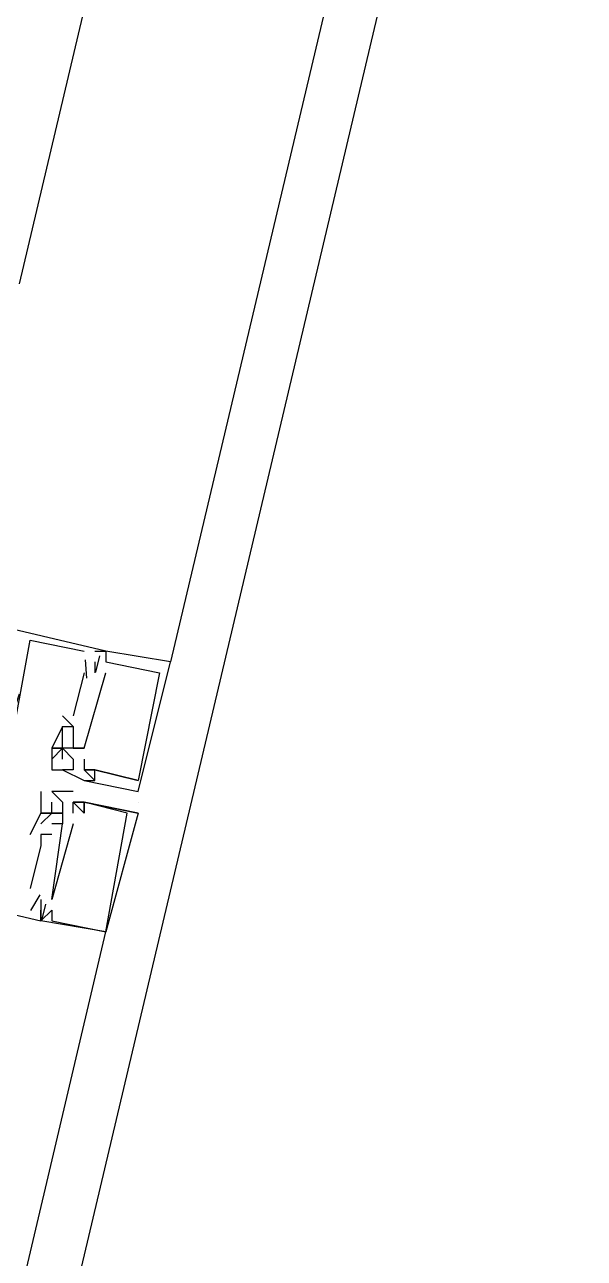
# Model space of a CAD drawing. Header units: feet. Extents: x -84 to 198, y -22 to 181.
# Drawn here: x 125.807 to 126.498, y 118.961 to 120.485 of the extents above; entities that cross this region are included whole.
import ezdxf

# ---------------------------------------------------------------- set-up
doc = ezdxf.new("R2010")
doc.units = ezdxf.units.FT
doc.layers.add('A-LINEA', color=7, linetype='CONTINUOUS')

msp = doc.modelspace()

# ---------------------------------------------------------------- linework, layer by layer
at = {"layer": 'A-LINEA'}
for p, q in [((128.0267, 128.0444), (124.1867, 111.8044)), ((127.6933, 126.9111), (125.9867, 119.6978)), ((126.5467, 123.3378), (125.8, 120.1644)), ((125.8133, 119.7244), (125.8133, 119.7244)), ((125.8133, 119.7244), (125.8133, 119.7244)), ((125.8133, 119.7244), (125.8133, 119.7244)), ((125.8133, 119.7244), (125.8133, 119.7244)), ((125.8133, 119.7244), (125.8133, 119.7244)), ((125.8133, 119.7244), (125.8133, 119.7244)), ((125.88, 119.7111), (125.88, 119.7111)), ((125.88, 119.7111), (125.88, 119.7111)), ((125.88, 119.7111), (125.88, 119.7111)), ((125.88, 119.7111), (125.88, 119.7111)), ((125.88, 119.7111), (125.88, 119.7111)), ((125.88, 119.7111), (125.88, 119.7111)), ((125.8813, 119.7003), (125.8829, 119.6776)), ((125.8813, 119.7003), (125.8829, 119.6776)), ((125.8813, 119.7003), (125.8829, 119.6776)), ((125.8813, 119.7002), (125.8829, 119.6776)), ((125.8813, 119.7002), (125.8829, 119.6776)), ((125.8813, 119.7002), (125.8829, 119.6776)), ((125.8933, 119.7111), (125.8933, 119.7111)), ((125.8933, 119.7111), (125.8933, 119.7111)), ((125.8933, 119.7111), (125.8933, 119.7111)), ((125.8933, 119.7111), (125.8933, 119.7111)), ((125.8933, 119.7111), (125.8933, 119.7111)), ((125.8933, 119.7111), (125.8933, 119.7111)), ((125.8933, 119.6978), (125.8933, 119.6978)), ((125.8933, 119.6978), (125.8933, 119.6978)), ((125.8933, 119.6978), (125.8933, 119.6978)), ((125.8933, 119.6978), (125.8933, 119.6978)), ((125.8933, 119.6978), (125.8933, 119.6978)), ((125.8933, 119.6978), (125.8933, 119.6978)), ((125.899, 119.7051), (125.8943, 119.6851)), ((125.899, 119.7051), (125.8943, 119.6851)), ((125.899, 119.7051), (125.8943, 119.6851)), ((125.899, 119.7051), (125.8943, 119.685)), ((125.899, 119.7051), (125.8943, 119.685)), ((125.899, 119.7051), (125.8943, 119.685)), ((125.9067, 119.7111), (125.9067, 119.7111)), ((125.9067, 119.7111), (125.9067, 119.7111)), ((125.9067, 119.7111), (125.9067, 119.7111)), ((125.9067, 119.7111), (125.9067, 119.7111)), ((125.9067, 119.7111), (125.9067, 119.7111)), ((125.9067, 119.7111), (125.9067, 119.7111)), ((125.9067, 119.7111), (125.9067, 119.7111)), ((125.9067, 119.7111), (125.9067, 119.7111)), ((125.9067, 119.7111), (125.9067, 119.7111)), ((125.9067, 119.7111), (125.9067, 119.7111)), ((125.9067, 119.7111), (125.9067, 119.7111)), ((125.9067, 119.7111), (125.9067, 119.7111)), ((125.9067, 119.7111), (125.9067, 119.7111)), ((125.9067, 119.7111), (125.9067, 119.7111)), ((125.9067, 119.7111), (125.9067, 119.7111)), ((125.9067, 119.6978), (125.9067, 119.6978)), ((125.9067, 119.6978), (125.9067, 119.6978)), ((125.9067, 119.6978), (125.9067, 119.6978)), ((125.9067, 119.6978), (125.9067, 119.6978)), ((125.9067, 119.6978), (125.9067, 119.6978)), ((125.9067, 119.6978), (125.9067, 119.6978)), ((125.9067, 119.6978), (125.9067, 119.6978)), ((125.9067, 119.6978), (125.9067, 119.6978)), ((125.9067, 119.6978), (125.9067, 119.6978)), ((125.9067, 119.6978), (125.9067, 119.6978)), ((125.9067, 119.6978), (125.9067, 119.6978)), ((125.9067, 119.6978), (125.9067, 119.6978)), ((125.9067, 119.6978), (125.9067, 119.6978)), ((125.9067, 119.6978), (125.9067, 119.6978)), ((125.9067, 119.6978), (125.9067, 119.6978)), ((125.9067, 119.6978), (125.9067, 119.6978)), ((125.9067, 119.6978), (125.9067, 119.6978)), ((125.9067, 119.6978), (125.9067, 119.6978)), ((125.9067, 119.6978), (125.9067, 119.6978)), ((125.9067, 119.6978), (125.9067, 119.6978)), ((125.9067, 119.6978), (125.9067, 119.6978)), ((125.9867, 119.6978), (125.9867, 119.6978)), ((125.9867, 119.6978), (125.9867, 119.6978)), ((125.9867, 119.6978), (125.9867, 119.6978)), ((125.88, 119.6844), (125.8667, 119.6311)), ((125.88, 119.6844), (125.8667, 119.6311)), ((125.88, 119.6844), (125.8667, 119.6311)), ((125.88, 119.6844), (125.8667, 119.6311)), ((125.88, 119.6844), (125.8667, 119.6311)), ((125.88, 119.6844), (125.8667, 119.6311)), ((125.88, 119.6844), (125.88, 119.6844)), ((125.88, 119.6844), (125.88, 119.6844)), ((125.88, 119.6844), (125.88, 119.6844)), ((125.88, 119.6844), (125.88, 119.6844)), ((125.88, 119.6844), (125.88, 119.6844)), ((125.88, 119.6844), (125.88, 119.6844)), ((125.8933, 119.6844), (125.8933, 119.6844)), ((125.8933, 119.6844), (125.8933, 119.6844)), ((125.8933, 119.6844), (125.8933, 119.6844)), ((125.8933, 119.6844), (125.8933, 119.6844)), ((125.8933, 119.6844), (125.8933, 119.6844)), ((125.8933, 119.6844), (125.8933, 119.6844)), ((125.9067, 119.6844), (125.9067, 119.6844)), ((125.9067, 119.6844), (125.9067, 119.6844)), ((125.9067, 119.6844), (125.9067, 119.6844)), ((125.9067, 119.6844), (125.9067, 119.6844)), ((125.9067, 119.6844), (125.9067, 119.6844)), ((125.9067, 119.6844), (125.9067, 119.6844)), ((125.9733, 119.6844), (125.9733, 119.6844)), ((125.9733, 119.6844), (125.9733, 119.6844)), ((125.9733, 119.6844), (125.9733, 119.6844)), ((125.8667, 119.6178), (125.8533, 119.6311)), ((125.8533, 119.6311), (125.8533, 119.6311)), ((125.8667, 119.6178), (125.8533, 119.6311)), ((125.8533, 119.6311), (125.8533, 119.6311)), ((125.8667, 119.6178), (125.8533, 119.6311)), ((125.8533, 119.6311), (125.8533, 119.6311)), ((125.8667, 119.6178), (125.8533, 119.6311)), ((125.8533, 119.6311), (125.8533, 119.6311)), ((125.8667, 119.6178), (125.8533, 119.6311)), ((125.8533, 119.6311), (125.8533, 119.6311)), ((125.8667, 119.6178), (125.8533, 119.6311)), ((125.8533, 119.6311), (125.8533, 119.6311)), ((125.8667, 119.6311), (125.8667, 119.6311)), ((125.8667, 119.6311), (125.8667, 119.6311)), ((125.8667, 119.6311), (125.8667, 119.6311)), ((125.8667, 119.6311), (125.8667, 119.6311)), ((125.8667, 119.6311), (125.8667, 119.6311)), ((125.8667, 119.6311), (125.8667, 119.6311)), ((125.8533, 119.6178), (125.8667, 119.6178)), ((125.8533, 119.6178), (125.8533, 119.6178)), ((125.8533, 119.6178), (125.8533, 119.6178)), ((125.8533, 119.6178), (125.8667, 119.6178)), ((125.8533, 119.6178), (125.8533, 119.6178)), ((125.8533, 119.6178), (125.8533, 119.6178)), ((125.8533, 119.6178), (125.8667, 119.6178)), ((125.8533, 119.6178), (125.8533, 119.6178)), ((125.8533, 119.6178), (125.8533, 119.6178)), ((125.8533, 119.6178), (125.8533, 119.6178)), ((125.8533, 119.6178), (125.8533, 119.6178)), ((125.8533, 119.6178), (125.8533, 119.6178)), ((125.8533, 119.6178), (125.8533, 119.6178)), ((125.8533, 119.6178), (125.8533, 119.6178)), ((125.8533, 119.6178), (125.8533, 119.6178)), ((125.8667, 119.6178), (125.8667, 119.6178)), ((125.8667, 119.6178), (125.8667, 119.6178)), ((125.8667, 119.6178), (125.8667, 119.6178)), ((125.8667, 119.6178), (125.8667, 119.6178)), ((125.8667, 119.6178), (125.8667, 119.6178)), ((125.8667, 119.6178), (125.8667, 119.6178)), ((125.8667, 119.6178), (125.8667, 119.6178)), ((125.8667, 119.6178), (125.8667, 119.6178)), ((125.8667, 119.6178), (125.8667, 119.6178)), ((125.8667, 119.6178), (125.8667, 119.6178)), ((125.8667, 119.6178), (125.8667, 119.6178)), ((125.8667, 119.6178), (125.8667, 119.6178)), ((125.84, 119.5911), (125.84, 119.5911)), ((125.84, 119.5911), (125.84, 119.5911)), ((125.84, 119.5911), (125.84, 119.5911)), ((125.84, 119.5911), (125.84, 119.5911)), ((125.84, 119.5911), (125.84, 119.5911)), ((125.84, 119.5911), (125.84, 119.5911)), ((125.84, 119.5911), (125.84, 119.5911)), ((125.84, 119.5911), (125.84, 119.5911)), ((125.84, 119.5911), (125.84, 119.5911)), ((125.84, 119.5911), (125.84, 119.5911)), ((125.8533, 119.6044), (125.8533, 119.6044)), ((125.8533, 119.6044), (125.8533, 119.6044)), ((125.8533, 119.6044), (125.8533, 119.6044)), ((125.8533, 119.6044), (125.8533, 119.6044)), ((125.8533, 119.6044), (125.8533, 119.6044)), ((125.8533, 119.6044), (125.8533, 119.6044)), ((125.8533, 119.6044), (125.8533, 119.6044)), ((125.8533, 119.6044), (125.8533, 119.6044)), ((125.8533, 119.6044), (125.8533, 119.6044)), ((125.8533, 119.5911), (125.8533, 119.5911)), ((125.8533, 119.5911), (125.8533, 119.5911)), ((125.8533, 119.5911), (125.8533, 119.5911)), ((125.8533, 119.5911), (125.8533, 119.5911)), ((125.8533, 119.5911), (125.8533, 119.5911)), ((125.8533, 119.5911), (125.8533, 119.5911)), ((125.8533, 119.5911), (125.8533, 119.5911)), ((125.8533, 119.5911), (125.8533, 119.5911)), ((125.8533, 119.5911), (125.8533, 119.5911)), ((125.8533, 119.5911), (125.8533, 119.5911)), ((125.8533, 119.5911), (125.8533, 119.5911)), ((125.8533, 119.5911), (125.8533, 119.5911)), ((125.8533, 119.5911), (125.8533, 119.5911)), ((125.8533, 119.5911), (125.8533, 119.5911)), ((125.8533, 119.5911), (125.8533, 119.5911)), ((125.8667, 119.6044), (125.8667, 119.6044)), ((125.8667, 119.6044), (125.8667, 119.6044)), ((125.8667, 119.6044), (125.8667, 119.6044)), ((125.8667, 119.6044), (125.8667, 119.6044)), ((125.8667, 119.6044), (125.8667, 119.6044)), ((125.8667, 119.6044), (125.8667, 119.6044)), ((125.8667, 119.6044), (125.8667, 119.6044)), ((125.8667, 119.6044), (125.8667, 119.6044)), ((125.8667, 119.6044), (125.8667, 119.6044)), ((125.8667, 119.5911), (125.8667, 119.5911)), ((125.8667, 119.5911), (125.8667, 119.5911)), ((125.8667, 119.5911), (125.8667, 119.5911)), ((125.8667, 119.5911), (125.8667, 119.5911)), ((125.8667, 119.5911), (125.8667, 119.5911)), ((125.8667, 119.5911), (125.8667, 119.5911)), ((125.8667, 119.5911), (125.8667, 119.5911)), ((125.8667, 119.5911), (125.8667, 119.5911)), ((125.8667, 119.5911), (125.8667, 119.5911)), ((125.8667, 119.5911), (125.8667, 119.5911)), ((125.88, 119.5911), (125.88, 119.5911)), ((125.88, 119.5911), (125.88, 119.5911)), ((125.88, 119.5911), (125.88, 119.5911)), ((125.88, 119.5911), (125.88, 119.5911)), ((125.88, 119.5911), (125.88, 119.5911)), ((125.88, 119.5911), (125.88, 119.5911)), ((125.88, 119.5911), (125.88, 119.5911)), ((125.88, 119.5911), (125.88, 119.5911)), ((125.88, 119.5911), (125.88, 119.5911)), ((125.88, 119.5911), (125.88, 119.5911)), ((125.84, 119.5778), (125.84, 119.5778)), ((125.84, 119.5778), (125.84, 119.5778)), ((125.84, 119.5778), (125.84, 119.5778)), ((125.8533, 119.5778), (125.8533, 119.5778)), ((125.8667, 119.5778), (125.8667, 119.5778)), ((125.8667, 119.5778), (125.8667, 119.5778)), ((125.8667, 119.5778), (125.8667, 119.5778)), ((125.8667, 119.5778), (125.8667, 119.5778)), ((125.88, 119.5778), (125.88, 119.5778)), ((125.88, 119.5778), (125.88, 119.5778)), ((125.88, 119.5778), (125.88, 119.5778)), ((125.88, 119.5778), (125.88, 119.5778)), ((125.84, 119.5644), (125.84, 119.5644)), ((125.84, 119.5644), (125.84, 119.5644)), ((125.84, 119.5644), (125.84, 119.5644)), ((125.84, 119.5644), (125.84, 119.5644)), ((125.8533, 119.5644), (125.8533, 119.5644)), ((125.8533, 119.5644), (125.8533, 119.5644)), ((125.8533, 119.5644), (125.8533, 119.5644)), ((125.8533, 119.5644), (125.8533, 119.5644)), ((125.8533, 119.5644), (125.8533, 119.5644)), ((125.8533, 119.5644), (125.8533, 119.5644)), ((125.8533, 119.5644), (125.8533, 119.5644)), ((125.8533, 119.5644), (125.8533, 119.5644)), ((125.8667, 119.5644), (125.8667, 119.5644)), ((125.8667, 119.5644), (125.8667, 119.5644)), ((125.8667, 119.5644), (125.8667, 119.5644)), ((125.8667, 119.5644), (125.8667, 119.5644)), ((125.88, 119.5644), (125.88, 119.5644)), ((125.88, 119.5644), (125.88, 119.5644)), ((125.88, 119.5644), (125.88, 119.5644)), ((125.88, 119.5644), (125.88, 119.5644)), ((125.88, 119.5644), (125.88, 119.5644)), ((125.88, 119.5644), (125.88, 119.5644)), ((125.88, 119.5644), (125.8933, 119.5644)), ((125.88, 119.5644), (125.88, 119.5644)), ((125.88, 119.5644), (125.88, 119.5644)), ((125.88, 119.5644), (125.88, 119.5644)), ((125.8933, 119.5644), (125.8933, 119.5644)), ((125.8933, 119.5644), (125.8933, 119.5644)), ((125.8933, 119.5644), (125.8933, 119.5644)), ((125.8933, 119.5644), (125.8933, 119.5644)), ((125.8933, 119.5644), (125.8933, 119.5644)), ((125.8933, 119.5644), (125.8933, 119.5644)), ((125.8933, 119.5644), (125.8933, 119.5644)), ((125.8933, 119.5644), (125.8933, 119.5644)), ((125.8933, 119.5644), (125.8933, 119.5644)), ((125.88, 119.5511), (125.88, 119.5511)), ((125.88, 119.5511), (125.88, 119.5511)), ((125.88, 119.5511), (125.88, 119.5511)), ((125.88, 119.5511), (125.88, 119.5511)), ((125.88, 119.5511), (125.88, 119.5511)), ((125.88, 119.5511), (125.88, 119.5511)), ((125.88, 119.5511), (125.88, 119.5511)), ((125.88, 119.5511), (125.9467, 119.5378)), ((125.88, 119.5511), (125.88, 119.5511)), ((125.88, 119.5511), (125.88, 119.5511)), ((125.8933, 119.5511), (125.8933, 119.5511)), ((125.8933, 119.5511), (125.8933, 119.5511)), ((125.8933, 119.5511), (125.8933, 119.5511)), ((125.8933, 119.5511), (125.8933, 119.5511)), ((125.8933, 119.5511), (125.8933, 119.5511)), ((125.8933, 119.5511), (125.8933, 119.5511)), ((125.8933, 119.5511), (125.8933, 119.5511)), ((125.8933, 119.5511), (125.8933, 119.5511)), ((125.9467, 119.5511), (125.9467, 119.5511)), ((125.9467, 119.5511), (125.9467, 119.5511)), ((125.9467, 119.5511), (125.9467, 119.5511)), ((125.9467, 119.5511), (125.9467, 119.5511)), ((125.8267, 119.5378), (125.8267, 119.5378)), ((125.8267, 119.5378), (125.8267, 119.5378)), ((125.8267, 119.5378), (125.8267, 119.5378)), ((125.8267, 119.5378), (125.8267, 119.5378)), ((125.84, 119.5378), (125.84, 119.5378)), ((125.84, 119.5378), (125.84, 119.5378)), ((125.84, 119.5378), (125.84, 119.5378)), ((125.84, 119.5378), (125.84, 119.5378)), ((125.84, 119.5378), (125.84, 119.5378)), ((125.84, 119.5378), (125.84, 119.5378)), ((125.84, 119.5378), (125.84, 119.5378)), ((125.84, 119.5378), (125.84, 119.5378)), ((125.8533, 119.5378), (125.8533, 119.5378)), ((125.8533, 119.5378), (125.8533, 119.5378)), ((125.8533, 119.5378), (125.8533, 119.5378)), ((125.8533, 119.5378), (125.8533, 119.5378)), ((125.8667, 119.5378), (125.8667, 119.5378)), ((125.8667, 119.5378), (125.8667, 119.5378)), ((125.8667, 119.5378), (125.8667, 119.5378)), ((125.8667, 119.5378), (125.8667, 119.5378)), ((125.9467, 119.5378), (125.9467, 119.5378)), ((125.9467, 119.5378), (125.9467, 119.5378)), ((125.9467, 119.5378), (125.9467, 119.5378)), ((125.9467, 119.5378), (125.9467, 119.5378)), ((125.84, 119.5244), (125.84, 119.5244)), ((125.84, 119.5244), (125.84, 119.5244)), ((125.84, 119.5244), (125.84, 119.5244)), ((125.84, 119.5244), (125.84, 119.5244)), ((125.8533, 119.5244), (125.8533, 119.5244)), ((125.8533, 119.5244), (125.8533, 119.5244)), ((125.8533, 119.5244), (125.8533, 119.5244)), ((125.8533, 119.5244), (125.8533, 119.5244)), ((125.8667, 119.5244), (125.8667, 119.5244)), ((125.8667, 119.5244), (125.8667, 119.5244)), ((125.8667, 119.5111), (125.8667, 119.5244)), ((125.8667, 119.5244), (125.8667, 119.5244)), ((125.8667, 119.5244), (125.8667, 119.5244)), ((125.8667, 119.5111), (125.8667, 119.5244)), ((125.8667, 119.5244), (125.8667, 119.5244)), ((125.8667, 119.5244), (125.8667, 119.5244)), ((125.8667, 119.5111), (125.8667, 119.5244)), ((125.8667, 119.5244), (125.8667, 119.5244)), ((125.8667, 119.5244), (125.8667, 119.5244)), ((125.88, 119.5244), (125.88, 119.5244)), ((125.88, 119.5244), (125.88, 119.5244)), ((125.88, 119.5244), (125.88, 119.5244)), ((125.88, 119.5244), (125.88, 119.5244)), ((125.88, 119.5244), (125.88, 119.5244)), ((125.88, 119.5244), (125.88, 119.5244)), ((125.88, 119.5244), (125.88, 119.5244)), ((125.88, 119.5244), (125.88, 119.5244)), ((125.9467, 119.5244), (125.9467, 119.5244)), ((125.9467, 119.5244), (125.9467, 119.5244)), ((125.8267, 119.5111), (125.8267, 119.5111)), ((125.8267, 119.5111), (125.8267, 119.5111)), ((125.8267, 119.5111), (125.8267, 119.5111)), ((125.8267, 119.5111), (125.8267, 119.5111)), ((125.8267, 119.5111), (125.8267, 119.5111)), ((125.8267, 119.5111), (125.8267, 119.5111)), ((125.8267, 119.5111), (125.8267, 119.5111)), ((125.8267, 119.5111), (125.8267, 119.5111)), ((125.8267, 119.5111), (125.8267, 119.5111)), ((125.8267, 119.5111), (125.8267, 119.5111)), ((125.84, 119.5111), (125.84, 119.5111)), ((125.84, 119.5111), (125.84, 119.5111)), ((125.84, 119.5111), (125.84, 119.5111)), ((125.84, 119.5111), (125.84, 119.5111)), ((125.84, 119.5111), (125.84, 119.5111)), ((125.84, 119.5111), (125.84, 119.5111)), ((125.84, 119.5111), (125.84, 119.5111)), ((125.84, 119.5111), (125.84, 119.5111)), ((125.84, 119.5111), (125.84, 119.5111)), ((125.84, 119.5111), (125.84, 119.5111)), ((125.84, 119.5111), (125.84, 119.5111)), ((125.84, 119.5111), (125.84, 119.5111)), ((125.84, 119.5111), (125.84, 119.5111)), ((125.84, 119.5111), (125.84, 119.5111)), ((125.8533, 119.5111), (125.8533, 119.5111)), ((125.8533, 119.5111), (125.8533, 119.5111)), ((125.8533, 119.5111), (125.8533, 119.5111)), ((125.8533, 119.5111), (125.8533, 119.5111)), ((125.8533, 119.5111), (125.8533, 119.5111)), ((125.8533, 119.5111), (125.8533, 119.5111)), ((125.8533, 119.5111), (125.8533, 119.5111)), ((125.8533, 119.5111), (125.8533, 119.5111)), ((125.8533, 119.5111), (125.8533, 119.5111)), ((125.8533, 119.5111), (125.8533, 119.5111)), ((125.8533, 119.5111), (125.8533, 119.5111)), ((125.8533, 119.5111), (125.8533, 119.5111)), ((125.8533, 119.5111), (125.8533, 119.5111)), ((125.8533, 119.5111), (125.8533, 119.5111)), ((125.8533, 119.5111), (125.8533, 119.5111)), ((125.8667, 119.5111), (125.8667, 119.5111)), ((125.8667, 119.5111), (125.8667, 119.5111)), ((125.8667, 119.5111), (125.8667, 119.5111)), ((125.8667, 119.5111), (125.8667, 119.5111)), ((125.88, 119.5111), (125.88, 119.5111)), ((125.88, 119.5111), (125.88, 119.5111)), ((125.88, 119.5111), (125.88, 119.5111)), ((125.88, 119.5111), (125.88, 119.5111)), ((125.9333, 119.5111), (125.9333, 119.5111)), ((125.9333, 119.5111), (125.9333, 119.5111)), ((125.9333, 119.5111), (125.9333, 119.5111)), ((125.9467, 119.5111), (125.9467, 119.5111)), ((125.9467, 119.5111), (125.9467, 119.5111)), ((125.9467, 119.5111), (125.9467, 119.5111)), ((125.9467, 119.5111), (125.9467, 119.5111)), ((125.8133, 119.4844), (125.8133, 119.4844)), ((125.8133, 119.4844), (125.8133, 119.4844)), ((125.8133, 119.4844), (125.8133, 119.4844)), ((125.8133, 119.4844), (125.8133, 119.4844)), ((125.8133, 119.4844), (125.8133, 119.4844)), ((125.8133, 119.4844), (125.8133, 119.4844)), ((125.8267, 119.4978), (125.8267, 119.4978)), ((125.8267, 119.4978), (125.8267, 119.4978)), ((125.8267, 119.4978), (125.8267, 119.4978)), ((125.8267, 119.4978), (125.8267, 119.4978)), ((125.8267, 119.4978), (125.8267, 119.4978)), ((125.8267, 119.4978), (125.8267, 119.4978)), ((125.8267, 119.4978), (125.8267, 119.4978)), ((125.8267, 119.4978), (125.8267, 119.4978)), ((125.8267, 119.4978), (125.8267, 119.4978)), ((125.84, 119.4844), (125.8267, 119.4844)), ((125.8267, 119.4844), (125.8267, 119.4844)), ((125.8267, 119.4844), (125.8267, 119.4844)), ((125.84, 119.4844), (125.8267, 119.4844)), ((125.8267, 119.4844), (125.8267, 119.4844)), ((125.8267, 119.4844), (125.8267, 119.4844)), ((125.84, 119.4844), (125.8267, 119.4844)), ((125.8267, 119.4844), (125.8267, 119.4844)), ((125.8267, 119.4844), (125.8267, 119.4844)), ((125.84, 119.4844), (125.8267, 119.4844)), ((125.8267, 119.4844), (125.8267, 119.4844)), ((125.8267, 119.4844), (125.8267, 119.4844)), ((125.84, 119.4844), (125.8267, 119.4844)), ((125.8267, 119.4844), (125.8267, 119.4844)), ((125.8267, 119.4844), (125.8267, 119.4844)), ((125.84, 119.4844), (125.8267, 119.4844)), ((125.8267, 119.4844), (125.8267, 119.4844)), ((125.8267, 119.4844), (125.8267, 119.4844)), ((125.84, 119.4044), (125.8533, 119.4978)), ((125.84, 119.4978), (125.84, 119.4978)), ((125.84, 119.4044), (125.8533, 119.4978)), ((125.84, 119.4978), (125.84, 119.4978)), ((125.84, 119.4044), (125.8533, 119.4978)), ((125.84, 119.4978), (125.84, 119.4978)), ((125.8667, 119.4978), (125.84, 119.4044)), ((125.84, 119.4978), (125.84, 119.4978)), ((125.8667, 119.4978), (125.84, 119.4044)), ((125.84, 119.4978), (125.84, 119.4978)), ((125.8667, 119.4978), (125.84, 119.4044)), ((125.84, 119.4978), (125.84, 119.4978)), ((125.84, 119.4844), (125.84, 119.4844)), ((125.84, 119.4844), (125.84, 119.4844)), ((125.84, 119.4844), (125.84, 119.4844)), ((125.84, 119.4844), (125.84, 119.4844)), ((125.84, 119.4844), (125.84, 119.4844)), ((125.84, 119.4844), (125.84, 119.4844)), ((125.8533, 119.4978), (125.8533, 119.4978)), ((125.8533, 119.4978), (125.8533, 119.4978)), ((125.8533, 119.4978), (125.8533, 119.4978)), ((125.8533, 119.4978), (125.8533, 119.4978)), ((125.8533, 119.4978), (125.8533, 119.4978)), ((125.8533, 119.4978), (125.8533, 119.4978)), ((125.8533, 119.4978), (125.8533, 119.4978)), ((125.8533, 119.4978), (125.8533, 119.4978)), ((125.8533, 119.4978), (125.8533, 119.4978)), ((125.8533, 119.4978), (125.8533, 119.4978)), ((125.8533, 119.4978), (125.8533, 119.4978)), ((125.8533, 119.4978), (125.8533, 119.4978)), ((125.8667, 119.4978), (125.8667, 119.4978)), ((125.8667, 119.4978), (125.8667, 119.4978)), ((125.8667, 119.4978), (125.8667, 119.4978)), ((125.8267, 119.4711), (125.8267, 119.4711)), ((125.8267, 119.4711), (125.8267, 119.4711)), ((125.8267, 119.4711), (125.8267, 119.4711)), ((125.8267, 119.4711), (125.8267, 119.4711)), ((125.8267, 119.4711), (125.8267, 119.4711)), ((125.8267, 119.4711), (125.8267, 119.4711)), ((125.8133, 119.4178), (125.8133, 119.4178)), ((125.8133, 119.4178), (125.8133, 119.4178)), ((125.8133, 119.4178), (125.8133, 119.4178)), ((125.8133, 119.4178), (125.8133, 119.4178)), ((125.8133, 119.4178), (125.8133, 119.4178)), ((125.8133, 119.4178), (125.8133, 119.4178)), ((125.8255, 119.4102), (125.8139, 119.3907)), ((125.8255, 119.4102), (125.8139, 119.3907)), ((125.8255, 119.4102), (125.8139, 119.3907)), ((125.8255, 119.4102), (125.8139, 119.3906)), ((125.8255, 119.4102), (125.8139, 119.3906)), ((125.8255, 119.4102), (125.8139, 119.3906)), ((125.8267, 119.4044), (125.8267, 119.4044)), ((125.8267, 119.4044), (125.8267, 119.4044)), ((125.8267, 119.4044), (125.8267, 119.4044)), ((125.8267, 119.4044), (125.8267, 119.4044)), ((125.8267, 119.4044), (125.8267, 119.4044)), ((125.8267, 119.4044), (125.8267, 119.4044)), ((125.8267, 119.4044), (125.8267, 119.4044)), ((125.8267, 119.4044), (125.8267, 119.4044)), ((125.8267, 119.4044), (125.8267, 119.4044)), ((125.8267, 119.4044), (125.8267, 119.4044)), ((125.8267, 119.4044), (125.8267, 119.4044)), ((125.8267, 119.4044), (125.8267, 119.4044)), ((125.8323, 119.3984), (125.8276, 119.3784)), ((125.8323, 119.3984), (125.8276, 119.3784)), ((125.8323, 119.3984), (125.8276, 119.3784)), ((125.8323, 119.3984), (125.8276, 119.3784)), ((125.8323, 119.3984), (125.8276, 119.3784)), ((125.8323, 119.3984), (125.8276, 119.3784)), ((125.84, 119.4044), (125.84, 119.4044)), ((125.84, 119.4044), (125.84, 119.4044)), ((125.84, 119.4044), (125.84, 119.4044)), ((125.84, 119.4044), (125.84, 119.4044)), ((125.84, 119.4044), (125.84, 119.4044)), ((125.84, 119.4044), (125.84, 119.4044)), ((125.8133, 119.3911), (125.8133, 119.3911)), ((125.8133, 119.3911), (125.8133, 119.3911)), ((125.8133, 119.3911), (125.8133, 119.3911)), ((125.8133, 119.3911), (125.8133, 119.3911)), ((125.8133, 119.3911), (125.8133, 119.3911)), ((125.8133, 119.3911), (125.8133, 119.3911)), ((125.8133, 119.3911), (125.8133, 119.3911)), ((125.8133, 119.3911), (125.8133, 119.3911)), ((125.8133, 119.3911), (125.8133, 119.3911)), ((125.8133, 119.3911), (125.8133, 119.3911)), ((125.8133, 119.3911), (125.8133, 119.3911)), ((125.8133, 119.3911), (125.8133, 119.3911)), ((125.8267, 119.3911), (125.8267, 119.3911)), ((125.8267, 119.3911), (125.8267, 119.3911)), ((125.8267, 119.3911), (125.8267, 119.3911)), ((125.8267, 119.3911), (125.8267, 119.3911)), ((125.8267, 119.3911), (125.8267, 119.3911)), ((125.8267, 119.3911), (125.8267, 119.3911)), ((125.8267, 119.3911), (125.8267, 119.3911)), ((125.8267, 119.3911), (125.8267, 119.3911)), ((125.8267, 119.3911), (125.8267, 119.3911)), ((125.8267, 119.3911), (125.8267, 119.3911)), ((125.8267, 119.3911), (125.8267, 119.3911)), ((125.8267, 119.3911), (125.8267, 119.3911)), ((125.8267, 119.3911), (125.8267, 119.3911)), ((125.8267, 119.3911), (125.8267, 119.3911)), ((125.8267, 119.3911), (125.8267, 119.3911)), ((125.8267, 119.3911), (125.8267, 119.3911)), ((125.8267, 119.3911), (125.8267, 119.3911)), ((125.8267, 119.3911), (125.8267, 119.3911)), ((125.8267, 119.3911), (125.8267, 119.3911)), ((125.8267, 119.3911), (125.8267, 119.3911)), ((125.8267, 119.3911), (125.8267, 119.3911)), ((125.8267, 119.3911), (125.8267, 119.3911)), ((125.8267, 119.3911), (125.8267, 119.3911)), ((125.8267, 119.3911), (125.8267, 119.3911)), ((125.8267, 119.3778), (125.8267, 119.3778)), ((125.8267, 119.3778), (125.8267, 119.3778)), ((125.8267, 119.3778), (125.8267, 119.3778)), ((125.8267, 119.3778), (125.8267, 119.3778)), ((125.8267, 119.3778), (125.8267, 119.3778)), ((125.8267, 119.3778), (125.8267, 119.3778)), ((125.8267, 119.3778), (125.8267, 119.3778)), ((125.8267, 119.3778), (125.8267, 119.3778)), ((125.8267, 119.3778), (125.8267, 119.3778)), ((125.8267, 119.3778), (125.8267, 119.3778)), ((125.8267, 119.3778), (125.8267, 119.3778)), ((125.8267, 119.3778), (125.8267, 119.3778)), ((125.8267, 119.3778), (125.8267, 119.3778)), ((125.8267, 119.3778), (125.8267, 119.3778)), ((125.8267, 119.3778), (125.8267, 119.3778)), ((125.84, 119.3911), (125.84, 119.3911)), ((125.84, 119.3911), (125.84, 119.3911)), ((125.84, 119.3911), (125.84, 119.3911)), ((125.84, 119.3778), (125.84, 119.3778)), ((125.84, 119.3778), (125.84, 119.3778)), ((125.84, 119.3778), (125.84, 119.3778)), ((124.2133, 112.1511), (125.9067, 119.3644)), ((125.9067, 119.3644), (125.9067, 119.3644)), ((125.9067, 119.3644), (125.9067, 119.3644)), ((125.9067, 119.3644), (125.9067, 119.3644)), ((125.9067, 119.3644), (125.9067, 119.3644)), ((125.9067, 119.3644), (125.9067, 119.3644)), ((125.9067, 119.3644), (125.9067, 119.3644))]:
    msp.add_line(p, q, dxfattribs=at)
for points in [[(125.9067, 119.7111), (125.2267, 119.8711), (125.2, 119.7244)], [(125.9067, 119.7111), (125.2267, 119.8711), (125.2, 119.7244)], [(125.9067, 119.7111), (125.2267, 119.8711), (125.2, 119.7244)], [(125.8933, 119.7111), (125.9067, 119.7111), (125.2267, 119.8711), (125.2, 119.7244)], [(125.8933, 119.7111), (125.9067, 119.7111), (125.2267, 119.8711), (125.2, 119.7244)], [(125.8933, 119.7111), (125.9067, 119.7111), (125.2267, 119.8711), (125.2, 119.7244)], [(125.7733, 119.5778), (125.7867, 119.5778), (125.8133, 119.7244), (125.88, 119.7111)], [(125.7733, 119.5778), (125.7867, 119.5778), (125.8133, 119.7244), (125.88, 119.7111)], [(125.7733, 119.5778), (125.7867, 119.5778), (125.8133, 119.7244), (125.88, 119.7111)], [(125.8, 119.6578), (125.7733, 119.5778), (125.7867, 119.5778), (125.8133, 119.7244), (125.88, 119.7111)], [(125.8, 119.6578), (125.7733, 119.5778), (125.7867, 119.5778), (125.8133, 119.7244), (125.88, 119.7111)], [(125.8, 119.6578), (125.7733, 119.5778), (125.7867, 119.5778), (125.8133, 119.7244), (125.88, 119.7111)], [(125.2, 119.6844), (125.2, 119.6844), (125.2133, 119.6844), (125.1867, 119.6978), (125.1467, 119.5378), (125.8267, 119.3778), (125.8267, 119.3911), (125.8267, 119.3778)], [(125.2, 119.6844), (125.2, 119.6844), (125.2133, 119.6844), (125.1867, 119.6978), (125.1467, 119.5378), (125.8267, 119.3778), (125.8267, 119.3911), (125.8267, 119.3778)], [(125.2, 119.6844), (125.2, 119.6844), (125.2133, 119.6844), (125.1867, 119.6978), (125.1467, 119.5378), (125.8267, 119.3778), (125.8267, 119.3911), (125.8267, 119.3778)], [(125.1867, 119.6978), (125.1467, 119.5378), (125.8267, 119.3778), (125.8267, 119.3911), (125.8267, 119.3911)], [(125.1867, 119.6978), (125.1467, 119.5378), (125.8267, 119.3778), (125.8267, 119.3911), (125.8267, 119.3911)], [(125.1867, 119.6978), (125.1467, 119.5378), (125.8267, 119.3778), (125.8267, 119.3911), (125.8267, 119.3911)], [(125.88, 119.5511), (125.9467, 119.5378), (125.9867, 119.6978), (125.9867, 119.6978), (125.9067, 119.7111), (125.9067, 119.6978), (125.9733, 119.6844), (125.9733, 119.6844), (125.9467, 119.5511), (125.9467, 119.5511), (125.8933, 119.5644), (125.8933, 119.5644), (125.8933, 119.5644), (125.8933, 119.5644), (125.88, 119.5644)], [(125.88, 119.5511), (125.9467, 119.5378), (125.9867, 119.6978), (125.9867, 119.6978), (125.9067, 119.7111), (125.9067, 119.6978), (125.9733, 119.6844), (125.9733, 119.6844), (125.9467, 119.5511), (125.9467, 119.5511), (125.8933, 119.5644), (125.8933, 119.5644), (125.8933, 119.5644), (125.8933, 119.5644), (125.88, 119.5644)], [(125.88, 119.5511), (125.9467, 119.5378), (125.9867, 119.6978), (125.9867, 119.6978), (125.9067, 119.7111), (125.9067, 119.6978), (125.9733, 119.6844), (125.9733, 119.6844), (125.9467, 119.5511), (125.9467, 119.5511), (125.8933, 119.5644), (125.8933, 119.5644), (125.8933, 119.5644), (125.8933, 119.5644), (125.88, 119.5644)], [(125.8933, 119.7111), (125.9067, 119.7111), (125.9067, 119.6978)], [(125.8933, 119.7111), (125.9067, 119.7111), (125.9067, 119.6978)], [(125.8933, 119.7111), (125.9067, 119.7111), (125.9067, 119.6978)], [(125.8933, 119.6978), (125.8933, 119.6978), (125.8933, 119.6844)], [(125.8933, 119.6978), (125.8933, 119.6978), (125.8933, 119.6844)], [(125.8933, 119.6978), (125.8933, 119.6978), (125.8933, 119.6844)], [(125.8933, 119.6978), (125.8933, 119.6978), (125.8933, 119.6844)], [(125.8933, 119.6978), (125.8933, 119.6978), (125.8933, 119.6844)], [(125.8933, 119.6978), (125.8933, 119.6978), (125.8933, 119.6844)], [(125.8533, 119.6178), (125.84, 119.5911), (125.8533, 119.5911), (125.8533, 119.6044), (125.8533, 119.6178), (125.8667, 119.6178), (125.8667, 119.6044), (125.8667, 119.5911), (125.88, 119.5911), (125.9067, 119.6844)], [(125.8533, 119.6178), (125.84, 119.5911), (125.8533, 119.5911), (125.8533, 119.6044), (125.8533, 119.6178), (125.8667, 119.6178), (125.8667, 119.6044), (125.8667, 119.5911), (125.88, 119.5911), (125.9067, 119.6844)], [(125.8533, 119.6178), (125.84, 119.5911), (125.8533, 119.5911), (125.8533, 119.6044), (125.8533, 119.6178), (125.8667, 119.6178), (125.8667, 119.6044), (125.8667, 119.5911), (125.88, 119.5911), (125.9067, 119.6844)], [(125.8667, 119.5911), (125.88, 119.5911), (125.9067, 119.6844)], [(125.8667, 119.5911), (125.88, 119.5911), (125.9067, 119.6844)], [(125.8667, 119.5911), (125.88, 119.5911), (125.9067, 119.6844)], [(125.8533, 119.6178), (125.84, 119.5911), (125.8533, 119.5911)], [(125.8533, 119.6178), (125.84, 119.5911), (125.8533, 119.5911)], [(125.8533, 119.6178), (125.84, 119.5911), (125.8533, 119.5911)], [(125.84, 119.5778), (125.8533, 119.5911), (125.8667, 119.5778), (125.8667, 119.5644), (125.8533, 119.5644)], [(125.88, 119.5911), (125.8667, 119.5911), (125.8667, 119.5911), (125.8533, 119.5911), (125.8533, 119.5911), (125.8533, 119.5911), (125.8533, 119.5911), (125.84, 119.5911), (125.84, 119.5644), (125.8533, 119.5644), (125.88, 119.5511), (125.8933, 119.5511), (125.8933, 119.5644), (125.88, 119.5644)], [(125.84, 119.5778), (125.8533, 119.5911), (125.8667, 119.5778), (125.8667, 119.5644), (125.8533, 119.5644)], [(125.88, 119.5911), (125.8667, 119.5911), (125.8667, 119.5911), (125.8533, 119.5911), (125.8533, 119.5911), (125.8533, 119.5911), (125.8533, 119.5911), (125.84, 119.5911), (125.84, 119.5644), (125.8533, 119.5644), (125.88, 119.5511), (125.8933, 119.5511), (125.8933, 119.5644), (125.88, 119.5644)], [(125.84, 119.5778), (125.8533, 119.5911), (125.8667, 119.5778), (125.8667, 119.5644), (125.8533, 119.5644)], [(125.88, 119.5911), (125.8667, 119.5911), (125.8667, 119.5911), (125.8533, 119.5911), (125.8533, 119.5911), (125.8533, 119.5911), (125.8533, 119.5911), (125.84, 119.5911), (125.84, 119.5644), (125.8533, 119.5644), (125.88, 119.5511), (125.8933, 119.5511), (125.8933, 119.5644), (125.88, 119.5644)], [(125.88, 119.5911), (125.8667, 119.5911), (125.8667, 119.5911), (125.8533, 119.5911), (125.8533, 119.5911), (125.8533, 119.5911), (125.8533, 119.5911), (125.84, 119.5911), (125.84, 119.5644), (125.8533, 119.5644), (125.88, 119.5511)], [(125.8533, 119.5778), (125.8533, 119.5911), (125.8667, 119.5778), (125.8667, 119.5644), (125.8533, 119.5644)], [(125.88, 119.5778), (125.88, 119.5644), (125.88, 119.5644)], [(125.88, 119.5778), (125.88, 119.5644), (125.88, 119.5644)], [(125.88, 119.5778), (125.88, 119.5644), (125.88, 119.5644)], [(125.88, 119.5778), (125.88, 119.5778), (125.88, 119.5778)], [(125.8933, 119.5511), (125.88, 119.5644), (125.8933, 119.5644)], [(125.8933, 119.5644), (125.8933, 119.5644), (125.8933, 119.5644), (125.8933, 119.5644), (125.9467, 119.5511), (125.9467, 119.5511)], [(125.8267, 119.5378), (125.8267, 119.5111), (125.8267, 119.5111), (125.8267, 119.5111), (125.8267, 119.5111)], [(125.8267, 119.5378), (125.8267, 119.5111), (125.8267, 119.5111), (125.8267, 119.5111), (125.8267, 119.5111)], [(125.8267, 119.5378), (125.8267, 119.5111), (125.8267, 119.5111), (125.8267, 119.5111), (125.8267, 119.5111)], [(125.8267, 119.5378), (125.8267, 119.5111), (125.8267, 119.5111), (125.8267, 119.5111), (125.8267, 119.5111)], [(125.84, 119.5378), (125.8533, 119.5244), (125.8533, 119.5111), (125.84, 119.5111), (125.84, 119.5244)], [(125.8667, 119.5378), (125.8533, 119.5378), (125.84, 119.5378)], [(125.84, 119.5378), (125.8533, 119.5244), (125.8533, 119.5111), (125.84, 119.5111), (125.84, 119.5244)], [(125.8667, 119.5378), (125.8533, 119.5378), (125.84, 119.5378)], [(125.84, 119.5378), (125.8533, 119.5244), (125.8533, 119.5111), (125.84, 119.5111), (125.84, 119.5244)], [(125.8667, 119.5378), (125.8533, 119.5378), (125.84, 119.5378)], [(125.84, 119.5378), (125.8533, 119.5244), (125.8533, 119.5111), (125.84, 119.5111), (125.84, 119.5244)], [(125.8667, 119.5378), (125.8533, 119.5378), (125.84, 119.5378)], [(125.8667, 119.5244), (125.88, 119.5244), (125.9467, 119.5111), (125.9067, 119.3644), (125.9067, 119.3644), (125.8267, 119.3778), (125.84, 119.3911), (125.84, 119.3778), (125.9067, 119.3644), (125.9067, 119.3644), (125.9333, 119.5111), (125.9333, 119.5111), (125.88, 119.5244), (125.88, 119.5244), (125.88, 119.5111), (125.88, 119.5111), (125.8667, 119.5244), (125.8667, 119.5244)], [(125.8667, 119.5244), (125.88, 119.5244), (125.9467, 119.5111), (125.9067, 119.3644), (125.9067, 119.3644), (125.8267, 119.3778), (125.84, 119.3911), (125.84, 119.3778), (125.9067, 119.3644), (125.9067, 119.3644), (125.9333, 119.5111), (125.9333, 119.5111), (125.88, 119.5244), (125.88, 119.5244), (125.88, 119.5111), (125.88, 119.5111), (125.8667, 119.5244), (125.8667, 119.5244)], [(125.8667, 119.5244), (125.88, 119.5244), (125.9467, 119.5111), (125.9067, 119.3644), (125.9067, 119.3644), (125.8267, 119.3778), (125.84, 119.3911), (125.84, 119.3778), (125.9067, 119.3644), (125.9067, 119.3644), (125.9333, 119.5111), (125.9333, 119.5111), (125.88, 119.5244), (125.88, 119.5244), (125.88, 119.5111), (125.88, 119.5111), (125.8667, 119.5244), (125.8667, 119.5244)], [(125.8667, 119.5244), (125.88, 119.5111), (125.88, 119.5111), (125.88, 119.5244), (125.88, 119.5244), (125.9467, 119.5111), (125.9467, 119.5111), (125.88, 119.5244), (125.8667, 119.5244)], [(125.8133, 119.4844), (125.8267, 119.5111), (125.84, 119.5111)], [(125.8133, 119.4844), (125.8267, 119.5111), (125.84, 119.5111)], [(125.8133, 119.4844), (125.8267, 119.5111), (125.84, 119.5111)], [(125.8267, 119.4978), (125.84, 119.5111), (125.8267, 119.5111), (125.8133, 119.4844)], [(125.8267, 119.4978), (125.84, 119.5111), (125.8267, 119.5111), (125.8133, 119.4844)], [(125.8267, 119.4978), (125.84, 119.5111), (125.8267, 119.5111), (125.8133, 119.4844)], [(125.84, 119.5111), (125.8533, 119.5111), (125.8533, 119.5111), (125.8533, 119.5111)], [(125.8533, 119.5111), (125.8533, 119.4978), (125.84, 119.4978)], [(125.8533, 119.5111), (125.8533, 119.4978), (125.84, 119.4978)], [(125.8533, 119.5111), (125.8533, 119.4978), (125.84, 119.4978)], [(125.8533, 119.5111), (125.8533, 119.4978), (125.84, 119.4978)], [(125.84, 119.5111), (125.8533, 119.5111), (125.8533, 119.5111), (125.8533, 119.5111)], [(125.8533, 119.5111), (125.8533, 119.4978), (125.84, 119.4978)], [(125.84, 119.5111), (125.8533, 119.5111), (125.8533, 119.5111), (125.8533, 119.5111)], [(125.8533, 119.5111), (125.8533, 119.4978), (125.84, 119.4978)], [(125.84, 119.5111), (125.8533, 119.5111), (125.8533, 119.5111), (125.8533, 119.5111)], [(125.8667, 119.5111), (125.8667, 119.5111), (125.8667, 119.5111)], [(125.8267, 119.4844), (125.8267, 119.4711), (125.8133, 119.4178)], [(125.8267, 119.4844), (125.8267, 119.4711), (125.8133, 119.4178)], [(125.8267, 119.4844), (125.8267, 119.4711), (125.8133, 119.4178)], [(125.8267, 119.4844), (125.8267, 119.4711), (125.8133, 119.4178)], [(125.8267, 119.4844), (125.8267, 119.4711), (125.8133, 119.4178)], [(125.8267, 119.4844), (125.8267, 119.4711), (125.8133, 119.4178)], [(125.8267, 119.4044), (125.8267, 119.4044), (125.8267, 119.3911)], [(125.8267, 119.4044), (125.8267, 119.4044), (125.8267, 119.3911)], [(125.8267, 119.4044), (125.8267, 119.4044), (125.8267, 119.3911)]]:
    msp.add_lwpolyline(points, dxfattribs=at)

doc.saveas('drawing.dxf')
